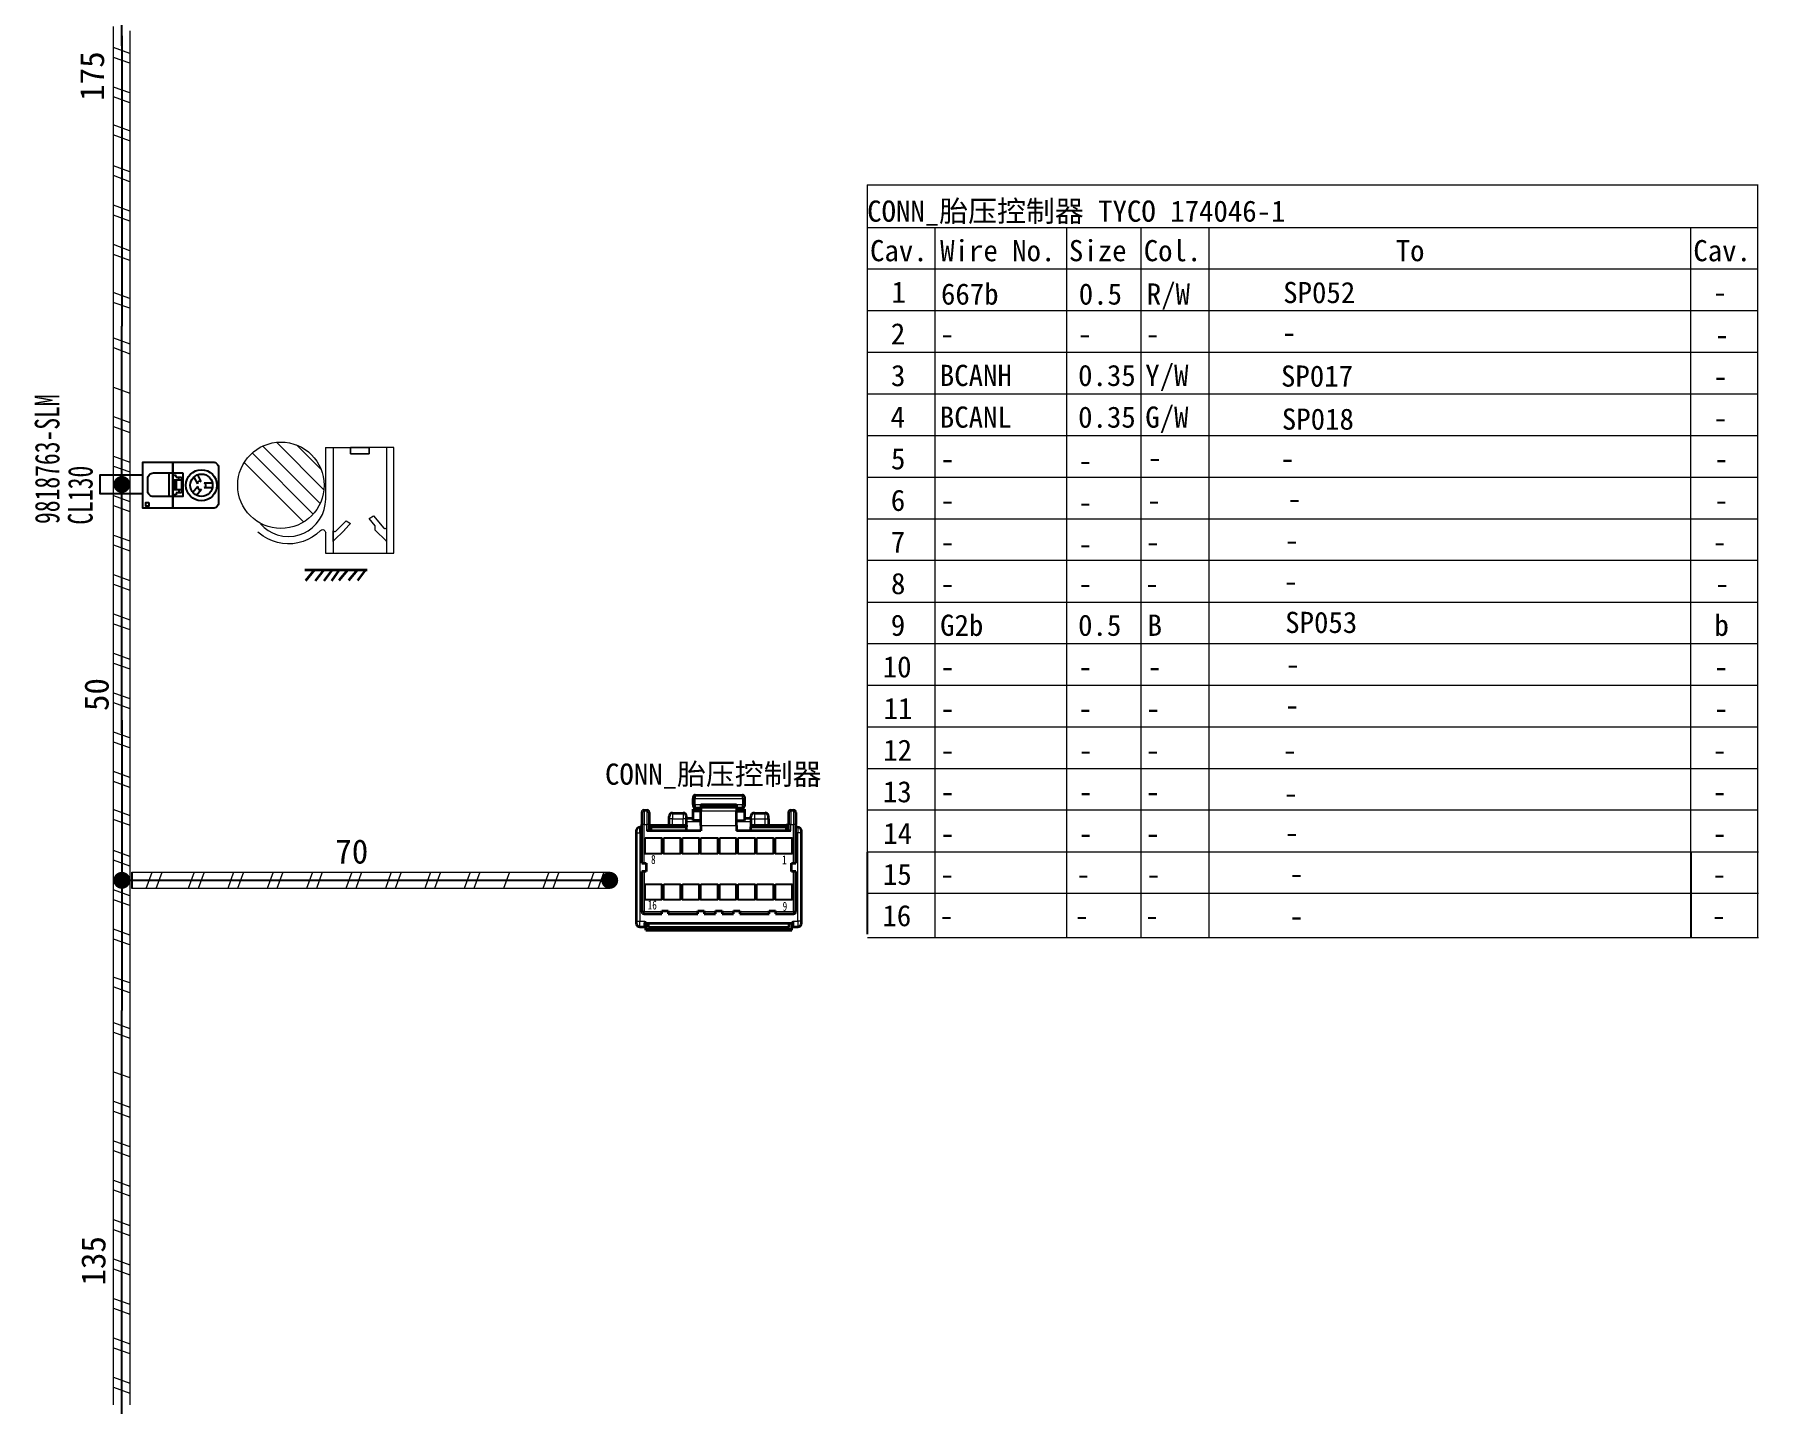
# Model space of a CAD drawing. Header units: millimetres. Extents: x 17 to 3784, y 12 to 1382.
# Drawn here: x 1552.6 to 1655.5, y 232.4 to 314.2 of the extents above; entities that cross this region are included whole.
import ezdxf

# ---------------------------------------------------------------- set-up
doc = ezdxf.new("R2010")
doc.units = ezdxf.units.MM
doc.layers.add('ENT', color=7, linetype='Continuous', lineweight=18)
doc.layers.add('粗实线层', color=7, linetype='Continuous', lineweight=35)
doc.styles.add('FangSong_GB2312_Style', font='simfang.ttf')
doc.styles.add('foton', font='', dxfattribs={"width": 0.7})
doc.styles.add('HZTXT', font='', dxfattribs={"width": 0.75})
doc.styles.get('foton').set_extended_font_data('宋体')
doc.styles.get('HZTXT').set_extended_font_data('宋体')

# ---------------------------------------------------------------- blocks, each defined once
blk = doc.blocks.new('Z$W@#6C454813')
at = {"color": 255}
for p, q in [((2.65, 11.55), (2.65, 10.52)), ((3.23, 10.52), (3.23, 11.55)), ((2.47, 10.11), (1.59, 9.69)), ((1.89, 9.2), (2.75, 9.65)), ((3.07, 9.71), (3.86, 9.06)), ((4.23, 9.5), (3.43, 10.16)), ((1.9, 6.95), (1.67, 6.95)), ((1.67, 6.95), (1.67, 6.55)), ((1.9, 6.95), (1.9, 7.61)), ((1.9, 7.61), (3.87, 7.61)), ((2.25, 7.31), (1.9, 7.31)), ((2.25, 6.96), (3.52, 6.96)), ((2.25, 6.77), (3.52, 6.77)), ((3.52, 7.31), (3.87, 7.31)), ((3.87, 7.61), (3.87, 6.95)), ((3.87, 6.95), (4.13, 6.95)), ((4.13, 6.95), (4.13, 6.55)), ((1.37, 6.03), (4.35, 6.03))]:
    blk.add_line(p, q, dxfattribs=at)
for points in [[(0.7, 12.33), (5.15, 12.33, -0.414214), (5.85, 11.63), (5.85, 6.55), (0, 6.55), (0, 11.63, -0.414214)], [(1.37, 6.55), (4.35, 6.55), (4.35, 4.06, -0.414214), (3.65, 3.36), (2.07, 3.36, -0.414214), (1.37, 4.06)]]:
    blk.add_lwpolyline(points, format="xyb", close=True, dxfattribs=at)
for points in [[(1.37, 7.8), (4.35, 7.8), (4.35, 6.55), (1.37, 6.55)], [(2.25, 7.61), (3.52, 7.61), (3.52, 6.55), (2.25, 6.55)], [(0, 6.55), (5.85, 6.55), (5.85, 2.73), (0, 2.73)], [(1.65, 2.73), (1.65, -2.71), (3.97, -2.71), (3.97, 2.73)], [(5.12, 3.5), (5.57, 3.5), (5.57, 3.12), (5.12, 3.12)]]:
    blk.add_lwpolyline(points, close=True, dxfattribs=at)
for radius in [1.97, 1.42]:
    blk.add_circle((2.93, 10.16), radius, dxfattribs=at)
for centre, radius, start, end in [((2.71, 9.94), 0.29, 143.9769, 278.9054), ((2.94, 10.4), 0.31, 22.863, 157.137), ((3.18, 9.99), 0.299, 247.9797, 33.604)]:
    blk.add_arc(centre, radius, start, end, dxfattribs=at)

msp = doc.modelspace()

# ---------------------------------------------------------------- hatches: boundary and pattern name
h = msp.add_hatch(color=0)
edge = h.paths.add_edge_path(flags=0)
edge.add_arc((1557.77, 287.35), 0.507, 180, 540)
h = msp.add_hatch(color=0)
edge = h.paths.add_edge_path(flags=0)
edge.add_arc((1557.77, 263.71), 0.507, 180, 540)
h = msp.add_hatch(color=0)
edge = h.paths.add_edge_path(flags=0)
edge.add_arc((1586.91, 263.71), 0.507, 180, 540)

# ---------------------------------------------------------------- linework, layer by layer
at = {"color": 0, "lineweight": 35, "ltscale": 0.164999}
msp.add_line((1592.02, 268.8), (1594.84, 268.8), dxfattribs=at)
at = {"color": 0, "lineweight": 13, "ltscale": 0.0125}
for p, q in [((1592.02, 268.8), (1592.02, 268.59)), ((1594.84, 268.59), (1594.84, 268.8)), ((1592.02, 268.24), (1592.02, 268.03)), ((1594.84, 268.03), (1594.84, 268.24)), ((1590.67, 267.39), (1590.46, 267.39)), ((1591.5, 267.39), (1591.29, 267.39)), ((1595.35, 267.39), (1595.56, 267.39)), ((1596.18, 267.39), (1596.39, 267.39)), ((1588.49, 266.54), (1588.71, 266.54)), ((1598.36, 266.54), (1598.15, 266.54)), ((1588.49, 261.28), (1588.71, 261.28)), ((1598.36, 261.28), (1598.15, 261.28))]:
    msp.add_line(p, q, dxfattribs=at)
at = {"color": 0, "lineweight": 35, "ltscale": 0.0425}
for p, q in [((1588.83, 267.77), (1588.83, 267.05)), ((1589.26, 267.77), (1589.26, 267.05)), ((1597.59, 267.77), (1597.59, 267.05)), ((1598.02, 267.77), (1598.02, 267.05))]:
    msp.add_line(p, q, dxfattribs=at)
at = {"color": 0, "lineweight": 35, "ltscale": 0.010001}
for p, q in [((1588.96, 267.9), (1589.13, 267.9)), ((1597.72, 267.9), (1597.89, 267.9))]:
    msp.add_line(p, q, dxfattribs=at)
at = {"color": 0, "lineweight": 13, "ltscale": 0.05}
for p, q in [((1588.96, 267.9), (1588.96, 267.05)), ((1589.13, 267.9), (1589.13, 267.05)), ((1597.72, 267.9), (1597.72, 267.05)), ((1597.89, 267.9), (1597.89, 267.05)), ((1591.5, 267.22), (1592.36, 267.22)), ((1594.49, 267.22), (1595.35, 267.22))]:
    msp.add_line(p, q, dxfattribs=at)
at = {"color": 0, "lineweight": 35, "ltscale": 0.005}
for p, q in [((1591.89, 268.67), (1591.89, 268.59)), ((1591.89, 268.24), (1591.89, 268.16)), ((1594.96, 268.67), (1594.96, 268.59)), ((1594.96, 268.24), (1594.96, 268.16))]:
    msp.add_line(p, q, dxfattribs=at)
at = {"color": 0, "lineweight": 35, "ltscale": 0.02}
for p, q in [((1591.89, 268.24), (1591.89, 268.59)), ((1592.02, 268.03), (1592.36, 268.03)), ((1594.49, 268.03), (1594.84, 268.03)), ((1594.96, 268.59), (1594.96, 268.24))]:
    msp.add_line(p, q, dxfattribs=at)
at = {"color": 0, "lineweight": 13, "ltscale": 0.0075}
for p, q in [((1592.02, 268.59), (1591.89, 268.59)), ((1592.02, 268.24), (1591.89, 268.24)), ((1594.84, 268.59), (1594.96, 268.59)), ((1594.84, 268.24), (1594.96, 268.24)), ((1588.96, 267.05), (1588.83, 267.05)), ((1589.26, 267.05), (1589.13, 267.05)), ((1597.72, 267.05), (1597.59, 267.05)), ((1598.02, 267.05), (1597.89, 267.05)), ((1588.83, 266.54), (1588.71, 266.54)), ((1598.15, 266.54), (1598.02, 266.54)), ((1588.96, 261.84), (1588.83, 261.84)), ((1588.96, 261.71), (1588.96, 261.84)), ((1597.89, 261.84), (1597.89, 261.71)), ((1598.02, 261.84), (1597.89, 261.84))]:
    msp.add_line(p, q, dxfattribs=at)
at = {"color": 0, "lineweight": 35, "ltscale": 0.027499}
for p, q in [((1592.36, 267.96), (1591.89, 267.96)), ((1592.36, 267.84), (1591.89, 267.84)), ((1594.49, 267.96), (1594.96, 267.96)), ((1594.49, 267.84), (1594.96, 267.84)), ((1592.36, 267.29), (1591.89, 267.29)), ((1594.49, 267.29), (1594.96, 267.29))]:
    msp.add_line(p, q, dxfattribs=at)
at = {"color": 0, "lineweight": 35, "ltscale": 0.006818}
for p, q in [((1591.89, 267.84), (1591.89, 267.96)), ((1594.96, 267.96), (1594.96, 267.84))]:
    msp.add_line(p, q, dxfattribs=at)
at = {"color": 0, "lineweight": 35, "ltscale": 0.032139}
for p, q in [((1591.89, 267.29), (1591.89, 267.84)), ((1594.96, 267.84), (1594.96, 267.29))]:
    msp.add_line(p, q, dxfattribs=at)
at = {"color": 0, "lineweight": 13, "ltscale": 0.164999}
msp.add_line((1592.02, 268.59), (1594.84, 268.59), dxfattribs=at)
at = {"color": 0, "lineweight": 13, "ltscale": 0.02}
for p, q in [((1592.02, 268.24), (1592.02, 268.59)), ((1592.02, 268.24), (1592.36, 268.24)), ((1594.49, 268.24), (1594.84, 268.24)), ((1594.84, 268.59), (1594.84, 268.24)), ((1588.71, 266.54), (1588.71, 266.88)), ((1590.67, 267.73), (1590.67, 267.39)), ((1591.29, 267.73), (1591.29, 267.39)), ((1595.56, 267.73), (1595.56, 267.39)), ((1596.18, 267.73), (1596.18, 267.39)), ((1598.15, 266.88), (1598.15, 266.54)), ((1588.71, 260.94), (1588.71, 261.28)), ((1598.15, 261.28), (1598.15, 260.94))]:
    msp.add_line(p, q, dxfattribs=at)
at = {"color": 0, "lineweight": 35, "ltscale": 0.01}
for p, q in [((1592.36, 268.24), (1592.36, 268.07)), ((1594.49, 268.24), (1594.49, 268.07))]:
    msp.add_line(p, q, dxfattribs=at)
at = {"color": 0, "lineweight": 35, "ltscale": 0.125}
for p, q in [((1592.36, 268.24), (1594.49, 268.24)), ((1592.36, 268.07), (1594.49, 268.07))]:
    msp.add_line(p, q, dxfattribs=at)
at = {"color": 0, "lineweight": 35, "ltscale": 0.006774}
for p, q in [((1592.36, 268.07), (1592.36, 267.96)), ((1594.49, 268.07), (1594.49, 267.96))]:
    msp.add_line(p, q, dxfattribs=at)
at = {"color": 0, "lineweight": 35, "ltscale": 0.006581}
for p, q in [((1592.36, 267.96), (1592.36, 267.85)), ((1594.49, 267.96), (1594.49, 267.85))]:
    msp.add_line(p, q, dxfattribs=at)
at = {"color": 0, "lineweight": 13, "ltscale": 0.125}
for p, q in [((1592.36, 267.85), (1594.49, 267.85)), ((1592.36, 266.99), (1594.49, 266.99))]:
    msp.add_line(p, q, dxfattribs=at)
at = {"color": 0, "lineweight": 35, "ltscale": 0.049878}
for p, q in [((1592.36, 266.99), (1592.36, 267.85)), ((1594.49, 266.99), (1594.49, 267.85))]:
    msp.add_line(p, q, dxfattribs=at)
at = {"color": 0, "lineweight": 35, "ltscale": 0.0075}
for p, q in [((1588.83, 266.88), (1588.71, 266.88)), ((1589.26, 267.01), (1589.39, 267.01)), ((1590.46, 267.39), (1590.46, 267.52)), ((1591.5, 267.39), (1591.5, 267.52)), ((1595.35, 267.39), (1595.35, 267.52)), ((1596.39, 267.39), (1596.39, 267.52)), ((1597.59, 267.01), (1597.46, 267.01)), ((1598.15, 266.88), (1598.02, 266.88)), ((1588.49, 266.66), (1588.49, 266.54)), ((1598.36, 266.54), (1598.36, 266.66)), ((1588.83, 264.74), (1588.96, 264.74)), ((1588.96, 264.74), (1589.09, 264.74)), ((1597.76, 264.74), (1597.89, 264.74)), ((1597.89, 264.74), (1598.02, 264.74)), ((1588.96, 264.23), (1588.83, 264.23)), ((1589.09, 264.23), (1588.96, 264.23)), ((1597.89, 264.23), (1597.76, 264.23)), ((1598.02, 264.23), (1597.89, 264.23)), ((1590.03, 261.71), (1590.03, 261.84)), ((1590.41, 261.84), (1590.41, 261.71)), ((1592.17, 261.71), (1592.17, 261.84)), ((1592.55, 261.84), (1592.55, 261.71)), ((1593.23, 261.71), (1593.23, 261.84)), ((1593.62, 261.84), (1593.62, 261.71)), ((1594.3, 261.71), (1594.3, 261.84)), ((1594.69, 261.84), (1594.69, 261.71)), ((1596.44, 261.71), (1596.44, 261.84)), ((1596.82, 261.84), (1596.82, 261.71)), ((1588.49, 261.28), (1588.49, 261.15)), ((1589, 261.28), (1589, 261.15)), ((1589.07, 260.73), (1589.07, 260.85)), ((1597.78, 260.73), (1597.78, 260.85)), ((1597.85, 261.28), (1597.85, 261.15)), ((1598.36, 261.15), (1598.36, 261.28))]:
    msp.add_line(p, q, dxfattribs=at)
at = {"color": 0, "lineweight": 35, "ltscale": 0.135001}
for p, q in [((1588.83, 264.74), (1588.83, 267.05)), ((1598.02, 264.74), (1598.02, 267.05))]:
    msp.add_line(p, q, dxfattribs=at)
at = {"color": 0, "lineweight": 13, "ltscale": 0.010001}
for p, q in [((1588.96, 267.05), (1589.13, 267.05)), ((1597.72, 267.05), (1597.89, 267.05))]:
    msp.add_line(p, q, dxfattribs=at)
at = {"color": 0, "lineweight": 13, "ltscale": 0.135001}
for p, q in [((1588.96, 264.74), (1588.96, 267.05)), ((1597.89, 264.74), (1597.89, 267.05))]:
    msp.add_line(p, q, dxfattribs=at)
at = {"color": 0, "lineweight": 13, "ltscale": 0.022501}
for p, q in [((1589.13, 266.66), (1589.13, 267.05)), ((1597.72, 266.66), (1597.72, 267.05))]:
    msp.add_line(p, q, dxfattribs=at)
at = {"color": 0, "lineweight": 35, "ltscale": 0.022501}
for p, q in [((1589.26, 266.66), (1589.26, 267.05)), ((1591.5, 267.43), (1591.89, 267.43)), ((1597.59, 266.66), (1597.59, 267.05)), ((1590.03, 261.88), (1590.41, 261.88)), ((1592.17, 261.88), (1592.55, 261.88)), ((1593.23, 261.88), (1593.62, 261.88)), ((1594.3, 261.88), (1594.69, 261.88)), ((1596.44, 261.88), (1596.82, 261.88))]:
    msp.add_line(p, q, dxfattribs=at)
at = {"color": 0, "lineweight": 35, "ltscale": 0.00625}
for p, q in [((1589.39, 267.01), (1589.39, 266.9)), ((1591.5, 267.01), (1591.5, 266.9)), ((1595.35, 267.01), (1595.35, 266.9)), ((1597.46, 267.01), (1597.46, 266.9))]:
    msp.add_line(p, q, dxfattribs=at)
at = {"color": 0, "lineweight": 35, "ltscale": 0.12375}
for p, q in [((1589.39, 267.01), (1591.5, 267.01)), ((1589.39, 266.9), (1591.5, 266.9)), ((1595.35, 267.01), (1597.46, 267.01)), ((1595.35, 266.9), (1597.46, 266.9))]:
    msp.add_line(p, q, dxfattribs=at)
at = {"color": 0, "lineweight": 35, "ltscale": 0.01375}
for p, q in [((1589.39, 266.66), (1589.39, 266.9)), ((1591.5, 266.66), (1591.5, 266.9)), ((1595.35, 266.66), (1595.35, 266.9)), ((1597.46, 266.9), (1597.46, 266.66)), ((1589.22, 260.92), (1589.22, 261.15)), ((1597.63, 260.92), (1597.63, 261.15))]:
    msp.add_line(p, q, dxfattribs=at)
at = {"color": 0, "lineweight": 35, "ltscale": 0.0225}
for p, q in [((1590.46, 267.01), (1590.46, 267.39)), ((1591.5, 267.01), (1591.5, 267.39)), ((1595.35, 267.39), (1595.35, 267.01)), ((1596.39, 267.39), (1596.39, 267.01))]:
    msp.add_line(p, q, dxfattribs=at)
at = {"color": 0, "lineweight": 35, "ltscale": 0.03625}
for p, q in [((1590.67, 267.73), (1591.29, 267.73)), ((1595.56, 267.73), (1596.18, 267.73))]:
    msp.add_line(p, q, dxfattribs=at)
at = {"color": 0, "lineweight": 13, "ltscale": 0.03625}
for p, q in [((1590.67, 267.39), (1591.29, 267.39)), ((1595.56, 267.39), (1596.18, 267.39))]:
    msp.add_line(p, q, dxfattribs=at)
at = {"color": 0, "lineweight": 13, "ltscale": 0.0225}
for p, q in [((1590.67, 267.01), (1590.67, 267.39)), ((1591.29, 267.01), (1591.29, 267.39)), ((1595.56, 267.39), (1595.56, 267.01)), ((1596.18, 267.39), (1596.18, 267.01))]:
    msp.add_line(p, q, dxfattribs=at)
at = {"color": 0, "lineweight": 35, "ltscale": 0.019267}
for p, q in [((1592.36, 266.99), (1592.36, 266.66)), ((1594.49, 266.99), (1594.49, 266.66))]:
    msp.add_line(p, q, dxfattribs=at)
at = {"color": 0, "lineweight": 35, "ltscale": 0.022499}
msp.add_line((1594.96, 267.43), (1595.35, 267.43), dxfattribs=at)
at = {"color": 0, "lineweight": 35, "ltscale": 0.3075}
for p, q in [((1588.49, 266.54), (1588.49, 261.28)), ((1598.36, 261.28), (1598.36, 266.54))]:
    msp.add_line(p, q, dxfattribs=at)
at = {"color": 0, "lineweight": 13, "ltscale": 0.3075}
for p, q in [((1588.71, 266.54), (1588.71, 261.28)), ((1598.15, 261.28), (1598.15, 266.54))]:
    msp.add_line(p, q, dxfattribs=at)
at = {"color": 0, "lineweight": 35, "ltscale": 0.18875}
for p, q in [((1592.36, 266.66), (1589.13, 266.66)), ((1597.72, 266.66), (1594.49, 266.66))]:
    msp.add_line(p, q, dxfattribs=at)
at = {"color": 0, "lineweight": 35, "ltscale": 0.03}
for p, q in [((1589.09, 264.74), (1589.09, 264.23)), ((1597.76, 264.23), (1597.76, 264.74))]:
    msp.add_line(p, q, dxfattribs=at)
for p, q in [((1602.29, 265.39), (1602.29, 260.5)), ((1651.48, 265.43), (1651.48, 260.29)), ((1558.37, 264.2), (1558.37, 263.23)), ((1586.92, 264.2), (1586.92, 263.22))]:
    msp.add_line(p, q)
at = {"color": 0, "lineweight": 35, "ltscale": 0.14}
for p, q in [((1588.83, 264.23), (1588.83, 261.84)), ((1598.02, 261.84), (1598.02, 264.23))]:
    msp.add_line(p, q, dxfattribs=at)
at = {"color": 0, "lineweight": 13, "ltscale": 0.14}
for p, q in [((1588.96, 264.23), (1588.96, 261.84)), ((1597.89, 261.84), (1597.89, 264.23))]:
    msp.add_line(p, q, dxfattribs=at)
at = {"color": 0, "lineweight": 13, "ltscale": 0.0625}
for p, q in [((1588.96, 261.84), (1590.03, 261.84)), ((1596.82, 261.84), (1597.89, 261.84))]:
    msp.add_line(p, q, dxfattribs=at)
at = {"color": 0, "lineweight": 35, "ltscale": 0.0625}
for p, q in [((1588.96, 261.71), (1590.03, 261.71)), ((1596.82, 261.71), (1597.89, 261.71))]:
    msp.add_line(p, q, dxfattribs=at)
at = {"color": 0, "lineweight": 35, "ltscale": 0.0025}
for p, q in [((1590.03, 261.84), (1590.03, 261.88)), ((1590.41, 261.88), (1590.41, 261.84)), ((1592.17, 261.84), (1592.17, 261.88)), ((1592.55, 261.88), (1592.55, 261.84)), ((1593.23, 261.84), (1593.23, 261.88)), ((1593.62, 261.88), (1593.62, 261.84)), ((1594.3, 261.84), (1594.3, 261.88)), ((1594.69, 261.88), (1594.69, 261.84)), ((1596.44, 261.84), (1596.44, 261.88)), ((1596.82, 261.88), (1596.82, 261.84))]:
    msp.add_line(p, q, dxfattribs=at)
at = {"color": 0, "lineweight": 13, "ltscale": 0.102499}
for p, q in [((1590.41, 261.84), (1592.17, 261.84)), ((1594.69, 261.84), (1596.44, 261.84))]:
    msp.add_line(p, q, dxfattribs=at)
at = {"color": 0, "lineweight": 35, "ltscale": 0.102499}
for p, q in [((1590.41, 261.71), (1592.17, 261.71)), ((1594.69, 261.71), (1596.44, 261.71))]:
    msp.add_line(p, q, dxfattribs=at)
at = {"color": 0, "lineweight": 13, "ltscale": 0.039999}
for p, q in [((1592.55, 261.84), (1593.23, 261.84)), ((1593.62, 261.84), (1594.3, 261.84))]:
    msp.add_line(p, q, dxfattribs=at)
at = {"color": 0, "lineweight": 35, "ltscale": 0.039999}
for p, q in [((1592.55, 261.71), (1593.23, 261.71)), ((1593.62, 261.71), (1594.3, 261.71))]:
    msp.add_line(p, q, dxfattribs=at)
at = {"color": 0, "lineweight": 13, "ltscale": 0.0175}
for p, q in [((1588.71, 261.28), (1589, 261.28)), ((1597.85, 261.28), (1598.15, 261.28))]:
    msp.add_line(p, q, dxfattribs=at)
at = {"color": 0, "lineweight": 35, "ltscale": 0.0175}
for p, q in [((1588.71, 260.94), (1589, 260.94)), ((1589.07, 261.15), (1589.07, 260.85)), ((1597.78, 261.15), (1597.78, 260.85)), ((1597.85, 260.94), (1598.15, 260.94))]:
    msp.add_line(p, q, dxfattribs=at)
at = {"color": 0, "lineweight": 35}
for p, q in [((1589, 261.15), (1597.85, 261.15)), ((1589.07, 260.73), (1597.78, 260.73))]:
    msp.add_line(p, q, dxfattribs=at)
at = {"color": 0, "lineweight": 35, "ltscale": 0.0125}
for p, q in [((1589, 260.94), (1589, 261.15)), ((1597.85, 261.15), (1597.85, 260.94))]:
    msp.add_line(p, q, dxfattribs=at)
at = {"color": 0, "lineweight": 13}
msp.add_line((1589.07, 260.85), (1597.78, 260.85), dxfattribs=at)
at = {"color": 0, "lineweight": 35, "ltscale": 0.492499}
msp.add_line((1589.22, 260.92), (1597.63, 260.92), dxfattribs=at)
at = {"color": 7, "linetype": 'Continuous', "lineweight": 25}
for points in [[(1557.76, 313.54), (1557.76, 364.72)], [(1557.76, 314.15), (1557.76, 296.81)], [(1557.76, 272.51), (1557.76, 296.81)], [(1557.76, 273.27), (1557.76, 255.93)], [(1557.6, 263.71), (1586.9, 263.71)]]:
    msp.add_lwpolyline(points, dxfattribs=at)
at = {"color": 0, "linetype": 'Continuous', "lineweight": 0}
for points in [[(1557.27, 311.79), (1557.27, 314.69)], [(1558.25, 314.43), (1558.25, 311.79)], [(1558.25, 313.08), (1557.27, 313.44)], [(1558.25, 312.5), (1557.27, 312.85)], [(1557.27, 309.44), (1557.27, 311.79)], [(1558.25, 310.73), (1557.27, 311.08)], [(1558.25, 311.79), (1558.25, 309.44)], [(1558.25, 310.14), (1557.27, 310.49)], [(1557.27, 307.08), (1557.27, 309.44)], [(1558.25, 309.44), (1558.25, 307.08)], [(1558.23, 308.46), (1557.25, 308.82)], [(1558.23, 307.87), (1557.25, 308.23)], [(1558.24, 298.46), (1557.26, 298.81)], [(1557.27, 296.81), (1557.27, 299.16)], [(1558.25, 299.16), (1558.25, 296.81)], [(1558.24, 297.87), (1557.26, 298.22)], [(1557.27, 294.46), (1557.27, 296.81)], [(1558.25, 296.81), (1558.25, 294.46)], [(1557.27, 296.1), (1558.25, 295.75)], [(1557.27, 295.52), (1558.25, 295.16)], [(1557.27, 292.1), (1557.27, 294.46)], [(1558.25, 294.46), (1558.25, 292.1)], [(1557.27, 293.16), (1558.25, 292.81)], [(1557.27, 289.75), (1557.27, 292.1)], [(1558.25, 292.1), (1558.25, 289.75)], [(1557.27, 291.4), (1558.25, 291.04)], [(1557.27, 290.81), (1558.25, 290.45)], [(1557.27, 287.39), (1557.27, 289.75)], [(1558.25, 289.75), (1558.25, 287.39)], [(1557.27, 289.04), (1558.25, 288.69)], [(1557.27, 288.45), (1558.25, 288.1)], [(1557.27, 285.04), (1557.27, 287.39)], [(1558.25, 287.39), (1558.25, 285.04)], [(1557.27, 286.69), (1558.25, 286.33)], [(1557.27, 286.1), (1558.25, 285.74)], [(1557.27, 282.68), (1557.27, 285.04)], [(1557.27, 284.33), (1558.25, 283.98)], [(1558.25, 285.04), (1558.25, 282.68)], [(1557.27, 283.74), (1558.25, 283.39)], [(1557.27, 280.33), (1557.27, 282.68)], [(1558.25, 282.68), (1558.25, 280.33)], [(1557.27, 281.98), (1558.25, 281.62)], [(1557.27, 281.39), (1558.25, 281.04)], [(1557.27, 277.98), (1557.27, 280.33)], [(1558.25, 280.33), (1558.25, 277.98)], [(1557.27, 279.62), (1558.25, 279.27)], [(1557.27, 279.03), (1558.25, 278.68)], [(1557.27, 277.27), (1558.25, 276.92)], [(1557.27, 276.68), (1558.25, 276.33)], [(1557.27, 232.39), (1557.27, 234.74)], [(1558.25, 234.74), (1558.25, 232.39)], [(1557.27, 233.45), (1558.25, 233.09)]]:
    msp.add_lwpolyline(points, dxfattribs=at)
at = {"color": 7, "linetype": 'Continuous', "lineweight": 13}
for points in [[(1557.76, 314.14), (1557.76, 296.81)], [(1602.29, 305.25), (1602.29, 265.42)], [(1606.34, 302.7), (1606.34, 260.29)], [(1614.19, 302.7), (1614.19, 260.29)], [(1618.64, 302.7), (1618.64, 260.29)], [(1622.69, 302.7), (1622.69, 260.29)], [(1557.76, 296.81), (1557.76, 273.3)], [(1602.29, 295.25), (1655.52, 295.25)], [(1602.29, 292.76), (1655.52, 292.76)], [(1602.29, 290.28), (1655.52, 290.28)], [(1602.29, 287.79), (1655.52, 287.79)], [(1602.29, 285.3), (1655.52, 285.3)], [(1602.29, 282.82), (1655.52, 282.82)], [(1602.29, 280.33), (1655.52, 280.33)], [(1602.29, 277.85), (1655.52, 277.85)], [(1602.29, 275.36), (1655.52, 275.36)], [(1557.76, 273.26), (1557.76, 255.93)], [(1602.29, 272.88), (1655.52, 272.88)], [(1602.29, 270.39), (1655.52, 270.39)], [(1602.29, 267.91), (1655.52, 267.91)], [(1602.29, 265.42), (1655.53, 265.42)], [(1584.57, 263.71), (1561.06, 263.71)], [(1602.29, 262.95), (1655.53, 262.95)], [(1602.3, 260.29), (1655.53, 260.29)]]:
    msp.add_lwpolyline(points, dxfattribs=at)
at = {"color": 7, "linetype": 'Continuous', "lineweight": 0}
for points in [[(1557.27, 304.73), (1557.27, 307.08)], [(1558.25, 307.08), (1558.25, 304.73)], [(1558.25, 306.02), (1557.27, 306.37)], [(1558.25, 305.43), (1557.27, 305.79)], [(1557.27, 302.37), (1557.27, 304.73)], [(1558.25, 303.67), (1557.27, 304.02)], [(1558.25, 304.73), (1558.25, 302.37)], [(1558.25, 303.08), (1557.27, 303.43)], [(1557.27, 299.01), (1557.27, 302.37)], [(1558.25, 302.37), (1558.25, 298.93)], [(1558.25, 301.31), (1557.27, 301.67)], [(1558.25, 300.72), (1557.27, 301.08)], [(1557.27, 275.62), (1557.27, 277.98)], [(1558.25, 277.98), (1558.25, 275.62)], [(1557.27, 273.27), (1557.27, 275.62)], [(1558.25, 275.62), (1558.25, 273.27)], [(1557.27, 274.91), (1558.25, 274.56)], [(1557.27, 274.33), (1558.25, 273.97)], [(1557.27, 270.91), (1557.27, 273.27)], [(1558.25, 273.27), (1558.25, 270.91)], [(1558.25, 272.21), (1557.27, 272.56)], [(1558.25, 271.62), (1557.27, 271.97)], [(1557.27, 268.56), (1557.27, 270.91)], [(1558.25, 270.91), (1558.25, 268.56)], [(1558.25, 269.85), (1557.27, 270.2)], [(1558.25, 269.26), (1557.27, 269.62)], [(1558.23, 267.58), (1557.25, 267.94)], [(1557.27, 266.2), (1557.27, 268.56)], [(1558.25, 268.56), (1558.25, 266.2)], [(1558.23, 267), (1557.25, 267.35)], [(1557.27, 263.85), (1557.27, 266.2)], [(1558.25, 266.2), (1558.25, 263.85)], [(1558.25, 265.14), (1557.27, 265.5)], [(1558.25, 264.55), (1557.27, 264.91)], [(1557.27, 261.49), (1557.27, 263.85)], [(1558.25, 263.85), (1558.25, 261.49)], [(1558.37, 264.2), (1558.53, 264.2)], [(1558.53, 264.2), (1561.43, 264.2)], [(1559.23, 263.22), (1559.59, 264.2)], [(1559.82, 263.22), (1560.18, 264.2)], [(1561.03, 264.2), (1563.38, 264.2)], [(1562.09, 264.2), (1561.74, 263.22)], [(1562.68, 264.2), (1562.32, 263.22)], [(1563.38, 264.2), (1565.74, 264.2)], [(1564.44, 264.2), (1564.09, 263.22)], [(1565.03, 264.2), (1564.68, 263.22)], [(1565.74, 264.2), (1568.09, 264.2)], [(1566.8, 264.2), (1566.44, 263.22)], [(1567.39, 264.2), (1567.03, 263.22)], [(1568.09, 264.2), (1570.45, 264.2)], [(1569.15, 264.2), (1568.8, 263.22)], [(1569.74, 264.2), (1569.39, 263.22)], [(1570.45, 264.2), (1572.8, 264.2)], [(1571.51, 264.2), (1571.15, 263.22)], [(1572.09, 264.2), (1571.74, 263.22)], [(1572.8, 264.2), (1575.16, 264.2)], [(1573.86, 264.2), (1573.51, 263.22)], [(1574.45, 264.2), (1574.1, 263.22)], [(1575.16, 264.2), (1577.51, 264.2)], [(1576.21, 264.2), (1575.86, 263.22)], [(1576.8, 264.2), (1576.45, 263.22)], [(1577.51, 264.2), (1579.86, 264.2)], [(1578.57, 264.2), (1578.22, 263.22)], [(1579.16, 264.2), (1578.8, 263.22)], [(1579.86, 264.2), (1582.22, 264.2)], [(1580.92, 264.2), (1580.57, 263.22)], [(1582.22, 264.2), (1584.57, 264.2)], [(1583.28, 264.2), (1582.92, 263.22)], [(1583.87, 264.2), (1583.51, 263.22)], [(1584.57, 264.2), (1586.93, 264.2)], [(1585.63, 263.23), (1585.99, 264.21)], [(1586.22, 263.23), (1586.57, 264.21)], [(1558.25, 262.79), (1557.27, 263.14)], [(1558.53, 263.22), (1558.37, 263.22)], [(1561.17, 263.22), (1558.53, 263.22)], [(1563.38, 263.22), (1561.03, 263.22)], [(1565.74, 263.22), (1563.38, 263.22)], [(1568.09, 263.22), (1565.74, 263.22)], [(1570.45, 263.22), (1568.09, 263.22)], [(1572.8, 263.22), (1570.45, 263.22)], [(1575.16, 263.22), (1572.8, 263.22)], [(1577.51, 263.22), (1575.16, 263.22)], [(1579.86, 263.22), (1577.51, 263.22)], [(1582.22, 263.22), (1579.86, 263.22)], [(1584.57, 263.22), (1582.22, 263.22)], [(1586.93, 263.22), (1584.57, 263.22)], [(1558.25, 262.2), (1557.27, 262.55)], [(1557.27, 258.13), (1557.27, 261.49)], [(1558.25, 260.43), (1557.27, 260.79)], [(1558.25, 261.49), (1558.25, 258.05)], [(1558.25, 259.85), (1557.27, 260.2)], [(1558.24, 257.58), (1557.26, 257.93)], [(1557.27, 255.93), (1557.27, 258.29)], [(1558.25, 258.29), (1558.25, 255.93)], [(1558.24, 256.99), (1557.26, 257.34)], [(1557.27, 253.58), (1557.27, 255.93)], [(1558.25, 255.93), (1558.25, 253.58)], [(1557.27, 255.22), (1558.25, 254.87)], [(1557.27, 254.64), (1558.25, 254.28)], [(1557.27, 251.22), (1557.27, 253.58)], [(1558.25, 253.58), (1558.25, 251.22)], [(1557.27, 252.28), (1558.25, 251.93)], [(1557.27, 248.87), (1557.27, 251.22)], [(1557.27, 250.52), (1558.25, 250.16)], [(1558.25, 251.22), (1558.25, 248.87)], [(1557.27, 249.93), (1558.25, 249.57)], [(1557.27, 246.51), (1557.27, 248.87)], [(1558.25, 248.87), (1558.25, 246.51)], [(1557.27, 248.16), (1558.25, 247.81)], [(1557.27, 247.57), (1558.25, 247.22)], [(1557.27, 244.16), (1557.27, 246.51)], [(1558.25, 246.51), (1558.25, 244.16)], [(1557.27, 245.81), (1558.25, 245.45)], [(1557.27, 245.22), (1558.25, 244.87)], [(1557.27, 241.81), (1557.27, 244.16)], [(1558.25, 244.16), (1558.25, 241.81)], [(1557.27, 243.45), (1558.25, 243.1)], [(1557.27, 242.86), (1558.25, 242.51)], [(1557.27, 239.45), (1557.27, 241.81)], [(1557.27, 241.1), (1558.25, 240.75)], [(1558.25, 241.81), (1558.25, 239.45)], [(1557.27, 240.51), (1558.25, 240.16)], [(1557.27, 237.1), (1557.27, 239.45)], [(1558.25, 239.45), (1558.25, 237.1)], [(1557.27, 238.74), (1558.25, 238.39)], [(1557.27, 238.16), (1558.25, 237.8)], [(1557.27, 234.74), (1557.27, 237.1)], [(1558.25, 237.1), (1558.25, 234.74)], [(1557.27, 236.39), (1558.25, 236.04)], [(1557.27, 235.8), (1558.25, 235.45)], [(1557.27, 234.04), (1558.25, 233.68)]]:
    msp.add_lwpolyline(points, dxfattribs=at)
at = {"color": 0, "linetype": 'Continuous', "lineweight": 13}
for points in [[(1602.29, 305.25), (1655.52, 305.25)], [(1655.47, 305.23), (1655.47, 260.29)], [(1602.29, 302.7), (1655.52, 302.7)], [(1651.47, 302.7), (1651.47, 265.42)], [(1602.29, 300.22), (1655.52, 300.22)], [(1602.29, 297.73), (1655.52, 297.73)], [(1566.18, 289.65), (1569.62, 286.21)], [(1567, 289.87), (1569.84, 287.03)], [(1568.21, 289.71), (1569.68, 288.24)], [(1569.94, 289.55), (1571.43, 289.55), (1571.43, 289.18), (1572.54, 289.18), (1571.43, 289.18), (1571.43, 289.55)], [(1569.95, 286.47), (1569.95, 289.55)], [(1570.39, 289.55), (1570.39, 283.24), (1573.58, 283.24)], [(1573.58, 289.55), (1573.58, 283.24), (1574.02, 283.24), (1574.02, 289.55), (1571.43, 289.55), (1572.54, 289.55), (1572.54, 289.18), (1572.54, 289.55)], [(1565.07, 288.66), (1568.63, 285.1)], [(1565.55, 289.23), (1569.2, 285.58)], [(1566.06, 284.99), (1566.27, 284.78), (1566.51, 284.6), (1566.76, 284.46), (1567.04, 284.35), (1567.38, 284.27), (1567.72, 284.24), (1568.07, 284.27), (1568.36, 284.34), (1568.64, 284.44), (1568.9, 284.58), (1569.14, 284.76), (1569.38, 284.99), (1569.58, 285.26), (1569.75, 285.55), (1569.86, 285.86), (1569.92, 286.16), (1569.95, 286.47)], [(1573.57, 284.75), (1573.57, 283.95), (1573.55, 283.98), (1572.91, 284.62), (1572.91, 284.88), (1572.54, 285.32), (1572.8, 285.47), (1573.41, 284.74)], [(1569.63, 284.6), (1569.4, 284.39), (1569.14, 284.21), (1568.87, 284.06), (1568.59, 283.95), (1568.29, 283.86), (1567.98, 283.81), (1567.67, 283.8), (1567.36, 283.82), (1567.06, 283.89), (1566.76, 283.98), (1566.48, 284.11), (1566.21, 284.27), (1566.05, 284.39), (1565.9, 284.51)], [(1569.63, 284.6), (1569.7, 284.65), (1569.77, 284.66), (1569.83, 284.64), (1569.9, 284.59), (1569.94, 284.51), (1569.95, 284.47)], [(1569.95, 283.24), (1569.95, 284.47)], [(1570.55, 284.56), (1571.16, 285.18), (1571.43, 285.02), (1571.06, 284.65), (1571.06, 284.62), (1570.42, 283.98), (1570.4, 283.95), (1570.4, 284.58)], [(1573.41, 284.74), (1573.46, 284.71), (1573.51, 284.71), (1573.56, 284.74), (1573.57, 284.75)], [(1569.94, 283.24), (1570.39, 283.24)], [(1557.76, 255.93), (1557.76, 232.42)]]:
    msp.add_lwpolyline(points, dxfattribs=at)
at = {"color": 0}
for points in [[(1589.02, 266.24), (1590, 266.24), (1590, 265.29), (1589.02, 265.29)], [(1590.14, 266.24), (1591.11, 266.24), (1591.11, 265.29), (1590.14, 265.29)], [(1591.25, 266.24), (1592.23, 266.24), (1592.23, 265.29), (1591.25, 265.29)], [(1592.36, 266.24), (1593.34, 266.24), (1593.34, 265.29), (1592.36, 265.29)], [(1593.48, 266.24), (1594.45, 266.24), (1594.45, 265.29), (1593.48, 265.29)], [(1594.59, 266.24), (1595.57, 266.24), (1595.57, 265.29), (1594.59, 265.29)], [(1595.7, 266.24), (1596.68, 266.24), (1596.68, 265.29), (1595.7, 265.29)], [(1596.82, 266.24), (1597.79, 266.24), (1597.79, 265.29), (1596.82, 265.29)], [(1589.02, 263.49), (1590, 263.49), (1590, 262.54), (1589.02, 262.54)], [(1590.14, 263.49), (1591.11, 263.49), (1591.11, 262.54), (1590.14, 262.54)], [(1591.25, 263.49), (1592.23, 263.49), (1592.23, 262.54), (1591.25, 262.54)], [(1592.36, 263.49), (1593.34, 263.49), (1593.34, 262.54), (1592.36, 262.54)], [(1593.48, 263.49), (1594.45, 263.49), (1594.45, 262.54), (1593.48, 262.54)], [(1594.59, 263.49), (1595.57, 263.49), (1595.57, 262.54), (1594.59, 262.54)], [(1595.7, 263.49), (1596.68, 263.49), (1596.68, 262.54), (1595.7, 262.54)], [(1596.82, 263.49), (1597.79, 263.49), (1597.79, 262.54), (1596.82, 262.54)]]:
    msp.add_lwpolyline(points, close=True, dxfattribs=at)
at = {"color": 0, "linetype": 'Continuous', "lineweight": 25}
msp.add_lwpolyline([(1557.76, 231.63), (1557.76, 255.93)], dxfattribs=at)
at = {"color": 0, "linetype": 'Continuous', "lineweight": 13}
msp.add_circle((1567.27, 287.3), 2.58, dxfattribs=at)
msp.add_arc((1570.48, 284.63), 0.092, 207, 315, dxfattribs=at)
at = {"color": 0, "lineweight": 35}
for centre, radius, start, end in [((1592.02, 268.67), 0.128, 90, 180), ((1594.84, 268.67), 0.128, 0, 90), ((1588.96, 267.77), 0.128, 90, 180), ((1589.13, 267.77), 0.128, 0, 90), ((1592.02, 268.16), 0.128, 180, 270), ((1594.84, 268.16), 0.128, 270, 0), ((1597.72, 267.77), 0.128, 90, 180), ((1597.89, 267.77), 0.128, 0, 90), ((1588.71, 266.66), 0.214, 90, 180), ((1590.67, 267.52), 0.214, 90, 180), ((1591.29, 267.52), 0.214, 0, 90), ((1595.56, 267.52), 0.214, 90, 180), ((1596.18, 267.52), 0.214, 0, 90), ((1598.15, 266.66), 0.214, 0, 90), ((1588.96, 261.84), 0.128, 180, 270), ((1597.89, 261.84), 0.128, 270, 0), ((1588.71, 261.15), 0.214, 180, 270), ((1598.15, 261.15), 0.214, 270, 0)]:
    msp.add_arc(centre, radius, start, end, dxfattribs=at)
at = {"layer": '粗实线层', "color": 0}
for p, q in [((1568.69, 282.26), (1572.43, 282.26)), ((1569.27, 282.26), (1568.73, 281.6)), ((1569.84, 282.26), (1569.31, 281.6)), ((1570.33, 282.26), (1569.84, 281.6)), ((1570.76, 282.26), (1570.29, 281.6)), ((1571.27, 282.26), (1570.73, 281.61)), ((1571.84, 282.26), (1571.31, 281.61)), ((1572.33, 282.26), (1571.84, 281.61))]:
    msp.add_line(p, q, dxfattribs=at)

# ---------------------------------------------------------------- block references
at = {"color": 0, "xscale": 0.4708704, "yscale": 0.4708704, "zscale": 0.4708704, "rotation": 270}
msp.add_blockref('Z$W@#6C454813', (1557.74, 288.68), dxfattribs=at)

# ---------------------------------------------------------------- texts
at = {"color": 0, "linetype": 'Continuous', "style": 'FangSong_GB2312_Style'}
msp.add_text('175', height=1.447, rotation=90, dxfattribs=at).set_placement((1556.71, 310.26))
for s, height, p in [('CONN_胎压控制器 TYCO 174046-1', 1.2655, (1602.29, 303.04)), ('To', 1.265, (1633.86, 300.68)), ('Cav.', 1.265, (1651.64, 300.68)), ('SP052', 1.265, (1627.14, 298.18)), ('-', 1.27, (1652.8, 298.2)), ('CONN_胎压控制器', 1.265, (1586.63, 269.42))]:
    msp.add_text(s, height=height, dxfattribs=at).set_placement(p)
at = {"color": 7, "linetype": 'Continuous', "style": 'FangSong_GB2312_Style'}
for s, height, p in [('Cav.', 1.265, (1602.46, 300.68)), ('Wire No.', 1.265, (1606.65, 300.68)), ('Size', 1.265, (1614.34, 300.68)), ('Col.', 1.265, (1618.81, 300.68)), ('1', 1.27, (1603.74, 298.2)), ('667b', 1.265, (1606.7, 298.09)), ('0.5', 1.265, (1614.93, 298.09)), ('R/W', 1.265, (1618.99, 298.09)), ('2', 1.27, (1603.7, 295.71)), ('-', 1.27, (1606.63, 295.71)), ('-', 1.27, (1614.86, 295.71)), ('-', 1.27, (1618.91, 295.71)), ('-', 1.27, (1627.06, 295.8)), ('-', 1.27, (1652.92, 295.66)), ('Y/W', 1.265, (1618.9, 293.23)), ('3', 1.27, (1603.71, 293.22)), ('BCANH', 1.265, (1606.63, 293.23)), ('0.35', 1.265, (1614.89, 293.23)), ('SP017', 1.265, (1627.01, 293.19)), ('-', 1.27, (1652.83, 293.17)), ('4', 1.27, (1603.69, 290.74)), ('BCANL', 1.265, (1606.63, 290.74)), ('0.35', 1.265, (1614.89, 290.74)), ('G/W', 1.265, (1618.9, 290.74)), ('SP018', 1.265, (1627.06, 290.62)), ('-', 1.27, (1652.83, 290.69)), ('5', 1.27, (1603.71, 288.25)), ('-', 1.27, (1606.65, 288.25)), ('-', 1.27, (1614.89, 288.14)), ('-', 1.27, (1619.04, 288.32)), ('-', 1.27, (1626.97, 288.27)), ('-', 1.27, (1652.88, 288.25)), ('6', 1.27, (1603.7, 285.77)), ('-', 1.27, (1606.65, 285.77)), ('-', 1.27, (1618.99, 285.77)), ('-', 1.27, (1627.39, 285.88)), ('-', 1.27, (1652.88, 285.77)), ('-', 1.27, (1614.89, 285.66)), ('7', 1.27, (1603.7, 283.28)), ('-', 1.27, (1606.65, 283.28)), ('-', 1.27, (1614.89, 283.17)), ('-', 1.27, (1618.92, 283.28)), ('-', 1.27, (1627.22, 283.38)), ('-', 1.27, (1652.78, 283.28)), ('8', 1.27, (1603.71, 280.8)), ('-', 1.27, (1606.65, 280.8)), ('-', 1.27, (1614.89, 280.8)), ('-', 1.27, (1618.87, 280.8)), ('-', 1.27, (1627.17, 280.94)), ('-', 1.27, (1652.93, 280.8)), ('9', 1.27, (1603.7, 278.31)), ('G2b', 1.265, (1606.65, 278.31)), ('0.5', 1.265, (1614.89, 278.31)), ('B', 1.27, (1619.04, 278.31)), ('SP053', 1.265, (1627.26, 278.48)), ('b', 1.27, (1652.9, 278.31)), ('10', 1.265, (1603.22, 275.83)), ('-', 1.27, (1606.65, 275.83)), ('-', 1.27, (1614.89, 275.83)), ('-', 1.27, (1619.03, 275.83)), ('-', 1.27, (1627.29, 275.98)), ('-', 1.27, (1652.87, 275.83)), ('11', 1.265, (1603.27, 273.34)), ('-', 1.27, (1627.24, 273.54)), ('-', 1.27, (1606.65, 273.34)), ('-', 1.27, (1614.89, 273.34)), ('-', 1.27, (1618.94, 273.34)), ('-', 1.27, (1652.87, 273.34)), ('12', 1.265, (1603.25, 270.85)), ('-', 1.27, (1606.65, 270.85)), ('-', 1.27, (1614.91, 270.85)), ('-', 1.27, (1618.92, 270.85)), ('-', 1.27, (1627.11, 270.85)), ('-', 1.27, (1652.78, 270.85)), ('13', 1.265, (1603.23, 268.37)), ('-', 1.27, (1606.65, 268.37)), ('-', 1.27, (1614.91, 268.37)), ('-', 1.27, (1618.92, 268.37)), ('-', 1.27, (1627.17, 268.28)), ('-', 1.27, (1652.78, 268.37)), ('14', 1.265, (1603.25, 265.88)), ('70', 1.447, (1570.52, 264.71)), ('-', 1.27, (1606.65, 265.88)), ('-', 1.27, (1614.91, 265.88)), ('-', 1.27, (1618.92, 265.88)), ('-', 1.27, (1627.23, 265.93)), ('-', 1.27, (1652.78, 265.88)), ('15', 1.265, (1603.23, 263.44)), ('-', 1.27, (1606.63, 263.44)), ('-', 1.27, (1614.77, 263.44)), ('-', 1.27, (1618.96, 263.44)), ('-', 1.27, (1627.51, 263.48)), ('-', 1.27, (1652.76, 263.44)), ('16', 1.265, (1603.2, 260.97)), ('-', 1.27, (1606.6, 260.97)), ('-', 1.27, (1614.68, 260.97)), ('-', 1.27, (1618.87, 260.97)), ('-', 1.27, (1627.5, 260.94)), ('-', 1.27, (1652.73, 260.97))]:
    msp.add_text(s, height=height, dxfattribs=at).set_placement(p)
for s, p in [('50', (1556.98, 273.82)), ('135', (1556.79, 239.51))]:
    msp.add_text(s, height=1.447, rotation=90, dxfattribs=at).set_placement(p)
at = {"color": 0, "style": 'HZTXT', "width": 0.75}
for s, p in [('8', (1589.38, 264.69)), ('1', (1597.21, 264.67)), ('16', (1589.18, 261.97)), ('9', (1597.24, 261.89))]:
    msp.add_text(s, height=0.534, dxfattribs=at).set_placement(p)
at = {"layer": 'ENT', "color": 0, "char_height": 1.4722, "width": 159.9171, "attachment_point": 1, "rotation": 90, "style": 'foton'}
for s, insert in [('{\\T1.004;9818763-SLM}', (1552.57, 284.99)), ('{\\T1.004;CL130}', (1554.55, 284.95))]:
    msp.add_mtext(s, dxfattribs=dict(at, insert=insert))

doc.saveas('drawing.dxf')
